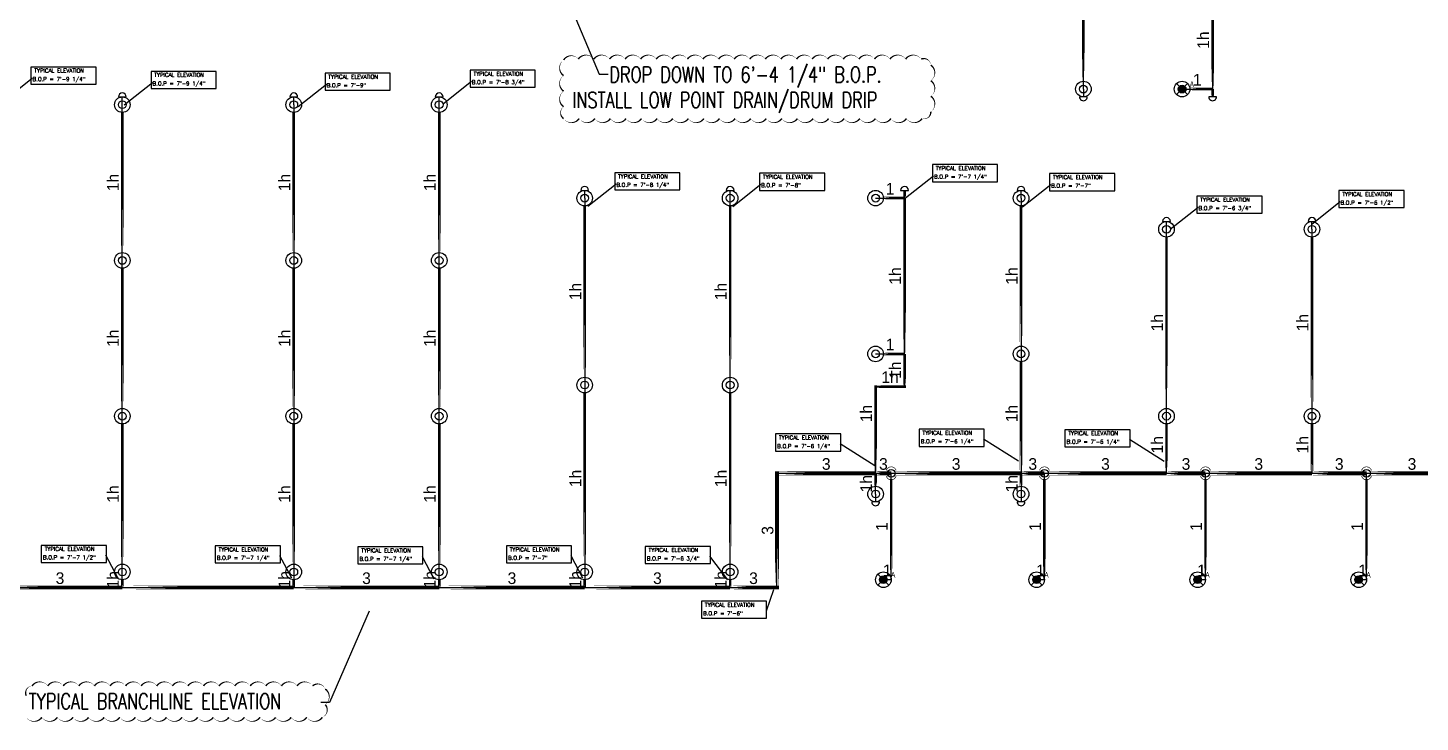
# Model space of a CAD drawing. Header units: inches. Extents: x -3384 to 3968, y -54 to 1448.
# Drawn here: x -2729 to -1657, y -54 to 481 of the extents above; entities that cross this region are included whole.
import ezdxf
from ezdxf.enums import TextEntityAlignment as Align

# ---------------------------------------------------------------- set-up
doc = ezdxf.new("R2010")
doc.units = ezdxf.units.IN
doc.header["$MEASUREMENT"] = 0
for name, color, linetype in [('conflict', 1, 'Continuous'), ('Coordination', 1, 'Continuous'), ('headdn', 1, 'Continuous'), ('HEADUP', 1, 'Continuous'), ('PIPEBL', 1, 'Continuous'), ('pipemn', 1, 'Continuous'), ('PIPESPC', 1, 'Continuous'), ('spk-cap', 1, 'Continuous'), ('spk-piperise', 1, 'Continuous'), ('TIDYPIPE', 1, 'Continuous')]:
    doc.layers.add(name, color=color, linetype=linetype)
doc.styles.add('PDA1', font='ROMAND', dxfattribs={"width": 0.755})
doc.styles.add('PIPE', font='PIPE.SHX')
doc.styles.add('ROMAND', font='romand', dxfattribs={"width": 0.75, "height": 1.5})
doc.styles.add('ROMANS', font='ROMANS', dxfattribs={"height": 0.25})
doc.dimstyles.new('STANDARD$7', dxfattribs={"dimtxt": 0.09375, "dimasz": 0.125, "dimexe": 0.125, "dimexo": 0.09375, "dimgap": 0.0625, "dimtad": 1, "dimdec": 6, "dimzin": 3, "dimdsep": 46, "dimlunit": 4, "dimtxsty": 'ROMANS', "dimcen": 0.09375, "dimadec": 0, "dimazin": 0, "dimtfac": 0.09375, "dimtdec": 0, "dimtofl": 0, "dimtmove": 0, "dimatfit": 3, "dimfxl": 1, "dimfrac": 2, "dimtolj": 1, "dimtzin": 3, "dimarcsym": 0})

# ---------------------------------------------------------------- blocks, each defined once
blk = doc.blocks.new('SPRIG1')
for radius in [6, 3]:
    blk.add_circle((0, 0), radius)
blk = doc.blocks.new('DPEND4')
for p, q in [((4.2, -4.2), (-4.2, 4.2)), ((-4.2, -4.2), (4.2, 4.2))]:
    blk.add_line(p, q)
for radius in [6, 3]:
    blk.add_circle((0, 0), radius)
for points in [[(0, 0), (-3, 0), (-2.1, 2.1)], [(0, 0), (-3, 0), (-2.1, -2.1)], [(0, 0), (0, 3), (-2.1, 2.1)], [(0, 0), (0, -3), (-2.1, -2.1)], [(0, 0), (0, 3), (2.1, 2.1)], [(0, 0), (3, 0), (2.1, 2.1)], [(0, 0), (0, -3), (2.1, -2.1)], [(0, 0), (3, 0), (2.1, -2.1)]]:
    blk.add_solid(points)
at = {"style": 'PIPE', "width": 1.359757}
blk.add_text('A', height=4.28, dxfattribs=at).set_placement((5.9, 1.7), (9.2, 1.7), align=Align.FIT)
blk = doc.blocks.new('CAP')
blk.add_line((0, 3), (0, -3))
blk.add_arc((0, 0), 3, 270, 90)
blk = doc.blocks.new('PIPESPC')
at = {"layer": 'PIPESPC', "style": 'PIPE', "width": 0.9}
blk.add_attdef('SIZE', text='', height=9, dxfattribs=at).set_placement((0, 4), align=Align.CENTER)
at = {"layer": 'PIPESPC', "style": 'PIPE', "flags": 1}
blk.add_attdef('SCHED', (25.3, 3.9), '', height=9, dxfattribs=at)
blk = doc.blocks.new('rise')
blk.add_circle((0, 0), 3)
blk = doc.blocks.new('TIDYDROP')
at = {"const_width": 0.5}
for points in [[(-2.2, 3.8, 0.737034), (-2.2, -3.8)], [(2.2, 3.8, -0.737034), (2.2, -3.8)]]:
    blk.add_lwpolyline(points, format="xyb", dxfattribs=at)

msp = doc.modelspace()

# ---------------------------------------------------------------- linework, layer by layer
at = {"layer": 'conflict'}
for p, q in [((-2747, 424.7), (-2725.3, 441.9)), ((-2654.6, 421.4), (-2632.9, 438.6)), ((-2520.6, 420), (-2498.9, 437.2)), ((-2408.8, 422.3), (-2387.1, 439.5)), ((-2053, 349.6), (-2031.3, 366.7)), ((-2297.5, 343.3), (-2275.8, 360.5)), ((-2186, 343), (-2164.3, 360.1)), ((-1962.8, 342.7), (-1941, 359.8)), ((-1739.9, 329.6), (-1718.2, 346.8)), ((-1849.3, 325.4), (-1827.6, 342.5)), ((-1966, 146.8), (-1992.8, 163.7)), ((-1853.7, 146.5), (-1880.5, 163.4)), ((-2076.5, 143.2), (-2103.3, 160.1)), ((-2659.5, 56.9), (-2668.7, 74.3)), ((-2525.5, 56.5), (-2534.7, 73.9)), ((-2415.8, 55.8), (-2425, 73.1)), ((-2301.3, 56.5), (-2310.5, 73.9)), ((-2189.7, 55.2), (-2203.6, 73.5)), ((-2154.7, 47.7), (-2160.3, 31.2))]:
    msp.add_line(p, q, dxfattribs=at)
for points in [[(-2726.4, 437.2), (-2676.2, 437.2), (-2676.2, 450.4), (-2726.4, 450.4)], [(-2633.9, 433.9), (-2583.7, 433.9), (-2583.7, 447), (-2633.9, 447)], [(-2499.9, 432.5), (-2449.8, 432.5), (-2449.8, 445.6), (-2499.9, 445.6)], [(-2388.1, 434.8), (-2338, 434.8), (-2338, 448), (-2388.1, 448)], [(-2276.8, 355.8), (-2226.7, 355.8), (-2226.7, 368.9), (-2276.8, 368.9)], [(-2165.4, 355.4), (-2115.2, 355.4), (-2115.2, 368.6), (-2165.4, 368.6)], [(-2032.3, 362), (-1982.1, 362), (-1982.1, 375.2), (-2032.3, 375.2)], [(-1942.1, 355.1), (-1891.9, 355.1), (-1891.9, 368.3), (-1942.1, 368.3)], [(-1719.2, 342.1), (-1669, 342.1), (-1669, 355.2), (-1719.2, 355.2)], [(-1828.6, 337.8), (-1778.4, 337.8), (-1778.4, 351), (-1828.6, 351)], [(-2153, 154.5), (-2102.8, 154.5), (-2102.8, 167.7), (-2153, 167.7)], [(-2042.5, 158.1), (-1992.3, 158.1), (-1992.3, 171.3), (-2042.5, 171.3)], [(-1930.2, 157.8), (-1880, 157.8), (-1880, 171), (-1930.2, 171)], [(-2718.4, 68.7), (-2668.2, 68.7), (-2668.2, 81.9), (-2718.4, 81.9)], [(-2584.5, 68.3), (-2534.3, 68.3), (-2534.3, 81.5), (-2584.5, 81.5)], [(-2474.7, 67.6), (-2424.5, 67.6), (-2424.5, 80.7), (-2474.7, 80.7)], [(-2360.3, 68.3), (-2310.1, 68.3), (-2310.1, 81.5), (-2360.3, 81.5)], [(-2253.4, 67.9), (-2203.2, 67.9), (-2203.2, 81.1), (-2253.4, 81.1)], [(-2210.1, 25.7), (-2159.9, 25.7), (-2159.9, 38.8), (-2210.1, 38.8)]]:
    msp.add_lwpolyline(points, close=True, dxfattribs=at)
at = {"layer": 'Coordination'}
for p, q in [((-2350.1, 590.1), (-2288.9, 444.9)), ((-2288.9, 444.9), (-2281.9, 444.9))]:
    msp.add_line(p, q, dxfattribs=at)
msp.add_lwpolyline([(-2316.2, 410.7, 0, 1.2, 0.520567), (-2304.2, 410.7, 0, 1.2, 0.520567), (-2292.2, 410.7, 0, 1.2, 0.520567), (-2280.2, 410.7, 0, 1.2, 0.520567), (-2268.2, 410.7, 0, 1.2, 0.520567), (-2256.2, 410.7, 0, 1.2, 0.520567), (-2244.2, 410.7, 0, 1.2, 0.520567), (-2232.2, 410.7, 0, 1.2, 0.520567), (-2220.2, 410.7, 0, 1.2, 0.520567), (-2208.2, 410.7, 0, 1.2, 0.520567), (-2196.2, 410.7, 0, 1.2, 0.520567), (-2184.2, 410.7, 0, 1.2, 0.520567), (-2172.2, 410.7, 0, 1.2, 0.520567), (-2160.2, 410.7, 0, 1.2, 0.520567), (-2148.2, 410.7, 0, 1.2, 0.520567), (-2136.2, 410.7, 0, 1.2, 0.520567), (-2124.2, 410.7, 0, 1.2, 0.520567), (-2112.2, 410.7, 0, 1.2, 0.520567), (-2100.2, 410.7, 0, 1.2, 0.520567), (-2088.2, 410.7, 0, 1.2, 0.520567), (-2076.2, 410.7, 0, 1.2, 0.520567), (-2064.2, 410.7, 0, 1.2, 0.520567), (-2052.2, 410.7, 0, 1.2, 0.520567), (-2040.2, 410.7, 0, 1.2, 0.520567), (-2033.5, 415.9, 0, 1.2, 0.520567), (-2033.5, 427.9, 0, 1.2, 0.520567), (-2033.5, 439.9, 0, 1.2, 0.520567), (-2033.5, 451.9, 0, 1.2, 0.520567), (-2040.9, 456.5, 0, 1.2, 0.520567), (-2052.9, 456.5, 0, 1.2, 0.520567), (-2064.9, 456.5, 0, 1.2, 0.520567), (-2076.9, 456.5, 0, 1.2, 0.520567), (-2088.9, 456.5, 0, 1.2, 0.520567), (-2100.9, 456.5, 0, 1.2, 0.520567), (-2112.9, 456.5, 0, 1.2, 0.520567), (-2124.9, 456.5, 0, 1.2, 0.520567), (-2136.9, 456.5, 0, 1.2, 0.520567), (-2148.9, 456.5, 0, 1.2, 0.520567), (-2160.9, 456.5, 0, 1.2, 0.520567), (-2172.9, 456.5, 0, 1.2, 0.520567), (-2184.9, 456.5, 0, 1.2, 0.520567), (-2196.9, 456.5, 0, 1.2, 0.520567), (-2208.9, 456.5, 0, 1.2, 0.520567), (-2220.9, 456.5, 0, 1.2, 0.520567), (-2232.9, 456.5, 0, 1.2, 0.520567), (-2244.9, 456.5, 0, 1.2, 0.520567), (-2256.9, 456.5, 0, 1.2, 0.520567), (-2268.9, 456.5, 0, 1.2, 0.520567), (-2280.9, 456.5, 0, 1.2, 0.520567), (-2292.9, 456.5, 0, 1.2, 0.520567), (-2304.9, 456.5, 0, 1.2, 0.520567), (-2316.2, 455.8, 0, 1.2, 0.520567), (-2316.2, 443.8, 0, 1.2, 0.520567), (-2316.2, 431.8, 0, 1.2, 0.520567), (-2316.2, 419.8, 0, 1.2, 0.520567)], format="xyseb", close=True, dxfattribs=at)
msp.add_lwpolyline([(-2730, -50.6, 0, 1.2, 0.520567), (-2718, -50.6, 0, 1.2, 0.520567), (-2706, -50.6, 0, 1.2, 0.520567), (-2694, -50.6, 0, 1.2, 0.520567), (-2682, -50.6, 0, 1.2, 0.520567), (-2670, -50.6, 0, 1.2, 0.520567), (-2658, -50.6, 0, 1.2, 0.520567), (-2646, -50.6, 0, 1.2, 0.520567), (-2634, -50.6, 0, 1.2, 0.520567), (-2622, -50.6, 0, 1.2, 0.520567), (-2610, -50.6, 0, 1.2, 0.520567), (-2598, -50.6, 0, 1.2, 0.520567), (-2586, -50.6, 0, 1.2, 0.520567), (-2574, -50.6, 0, 1.2, 0.520567), (-2562, -50.6, 0, 1.2, 0.520567), (-2550, -50.6, 0, 1.2, 0.520567), (-2538, -50.6, 0, 1.2, 0.520567), (-2526, -50.6, 0, 1.2, 0.520567), (-2514, -50.6, 0, 1.2, 0.520567), (-2502, -50.6, 0, 1.2, 0.520567), (-2499.8, -40.8, 0, 1.2, 0.520567), (-2499.8, -28.8, 0, 1.2, 0.520567), (-2509.5, -26.4, 0, 1.2, 0.520567), (-2521.5, -26.4, 0, 1.2, 0.520567), (-2533.5, -26.4, 0, 1.2, 0.520567), (-2545.5, -26.4, 0, 1.2, 0.520567), (-2557.5, -26.4, 0, 1.2, 0.520567), (-2569.5, -26.4, 0, 1.2, 0.520567), (-2581.5, -26.4, 0, 1.2, 0.520567), (-2593.5, -26.4, 0, 1.2, 0.520567), (-2605.5, -26.4, 0, 1.2, 0.520567), (-2617.5, -26.4, 0, 1.2, 0.520567), (-2629.5, -26.4, 0, 1.2, 0.520567), (-2641.5, -26.4, 0, 1.2, 0.520567), (-2653.5, -26.4, 0, 1.2, 0.520567), (-2665.5, -26.4, 0, 1.2, 0.520567), (-2677.5, -26.4, 0, 1.2, 0.520567), (-2689.5, -26.4, 0, 1.2, 0.520567), (-2701.5, -26.4, 0, 1.2, 0.520567), (-2713.5, -26.4, 0, 1.2, 0.520567), (-2725.5, -26.4, 0, 1.2, 0.520567), (-2730, -33.9, 0, 1.2, 0.520567)], format="xyseb", dxfattribs=at)
at = {"layer": 'PIPEBL', "color": 1}
for p, q in [((-1916, 433.4), (-1916, 553.4)), ((-1816.5, 508.8), (-1816.5, 433.4)), ((-1916, 433.4), (-1916, 427.4)), ((-1840, 433.4), (-1816.5, 433.4)), ((-1816.5, 433.4), (-1816.5, 427.4)), ((-2656, 421.4), (-2656, 427.4)), ((-2656, 301.4), (-2656, 421.4)), ((-2524, 421.4), (-2524, 427.4)), ((-2524, 421.4), (-2524, 301.4)), ((-2412, 421.4), (-2412, 427.4)), ((-2412, 301.4), (-2412, 421.4)), ((-2300, 349.4), (-2300, 355.4)), ((-2188, 349.4), (-2188, 355.4)), ((-2053.7, 349.4), (-2053.7, 355.4)), ((-1964, 349.4), (-1964, 355.4)), ((-2300, 349.4), (-2300, 205.4)), ((-2188, 205.4), (-2188, 349.4)), ((-2076, 349.4), (-2053.7, 349.4)), ((-2053.7, 229.4), (-2053.7, 349.4)), ((-1964, 349.4), (-1964, 229.4)), ((-1852, 325.4), (-1852, 331.4)), ((-1852, 181.4), (-1852, 325.4)), ((-1740, 325.4), (-1740, 331.4)), ((-1740, 325.4), (-1740, 181.4)), ((-2656, 181.4), (-2656, 301.4)), ((-2524, 301.4), (-2524, 181.4)), ((-2412, 181.4), (-2412, 301.4)), ((-2076, 229.4), (-2053.7, 229.4)), ((-2053.7, 204.2), (-2053.7, 229.4)), ((-1964, 229.4), (-1964, 137.4)), ((-2300, 205.4), (-2300, 61.4)), ((-2188, 61.4), (-2188, 205.4)), ((-2076, 137.4), (-2076, 204.2)), ((-2076, 204.2), (-2053.7, 204.2)), ((-2656, 61.4), (-2656, 181.4)), ((-2524, 181.4), (-2524, 61.4)), ((-2412, 61.4), (-2412, 181.4)), ((-1852, 137.4), (-1852, 181.4)), ((-1740, 181.4), (-1740, 137.4)), ((-2076, 121.4), (-2076, 137.4)), ((-2064, 55.4), (-2064, 137.4)), ((-1964, 137.4), (-1964, 121.4)), ((-1946, 55.4), (-1946, 137.4)), ((-1822, 55.4), (-1822, 137.4)), ((-1698, 55.4), (-1698, 137.4)), ((-2076, 121.4), (-2076, 115.4)), ((-1964, 121.4), (-1964, 115.4)), ((-2656, 49.4), (-2656, 61.4)), ((-2524, 61.4), (-2524, 49.4)), ((-2412, 49.4), (-2412, 61.4)), ((-2300, 61.4), (-2300, 49.4)), ((-2188, 49.4), (-2188, 61.4)), ((-2064, 55.4), (-2070, 55.4)), ((-1946, 55.4), (-1952, 55.4)), ((-1822, 55.4), (-1828, 55.4)), ((-1698, 55.4), (-1704, 55.4))]:
    msp.add_line(p, q, dxfattribs=at)
at = {"layer": 'pipemn', "color": 1}
for p, q in [((-2152, 49.4), (-2152, 137.4)), ((-2152, 137.4), (-2076, 137.4)), ((-2076, 137.4), (-2064, 137.4)), ((-2064, 137.4), (-1964, 137.4)), ((-1964, 137.4), (-1946, 137.4)), ((-1946, 137.4), (-1852, 137.4)), ((-1852, 137.4), (-1822, 137.4)), ((-1822, 137.4), (-1740, 137.4)), ((-1740, 137.4), (-1698, 137.4)), ((-1698, 137.4), (-1628, 137.4)), ((-2752, 49.4), (-2656, 49.4)), ((-2656, 49.4), (-2524, 49.4)), ((-2524, 49.4), (-2412, 49.4)), ((-2412, 49.4), (-2300, 49.4)), ((-2300, 49.4), (-2188, 49.4)), ((-2188, 49.4), (-2152, 49.4))]:
    msp.add_line(p, q, dxfattribs=at)
at = {"layer": 'TIDYPIPE', "color": 1}
for points, const_width in [([(-1916, 439.4), (-1916, 547.4)], 2), ([(-1816.5, 433.4), (-1816.5, 509.8)], 2), ([(-1834, 433.4), (-1816.5, 433.4)], 2), ([(-1816.5, 427.4), (-1816.5, 433.4)], 2), ([(-2656, 307.4), (-2656, 415.4)], 2), ([(-2524, 307.4), (-2524, 415.4)], 2), ([(-2412, 307.4), (-2412, 415.4)], 2), ([(-2053.7, 349.4), (-2053.7, 355.4)], 2), ([(-2300, 211.4), (-2300, 343.4)], 2), ([(-2188, 211.4), (-2188, 343.4)], 2), ([(-2070, 349.4), (-2053.7, 349.4)], 2), ([(-2053.7, 229.4), (-2053.7, 349.4)], 2), ([(-1964, 235.4), (-1964, 343.4)], 2), ([(-1852, 187.4), (-1852, 319.4)], 2), ([(-1740, 187.4), (-1740, 319.4)], 2), ([(-2656, 187.4), (-2656, 295.4)], 2), ([(-2524, 187.4), (-2524, 295.4)], 2), ([(-2412, 187.4), (-2412, 295.4)], 2), ([(-2070, 229.4), (-2053.7, 229.4)], 2), ([(-2053.7, 203.2), (-2053.7, 229.4)], 2), ([(-1964, 137.4), (-1964, 223.4)], 2), ([(-2077, 204.2), (-2052.7, 204.2)], 2), ([(-2076, 137.4), (-2076, 205.2)], 2), ([(-2300, 67.4), (-2300, 199.4)], 2), ([(-2188, 67.4), (-2188, 199.4)], 2), ([(-2656, 67.4), (-2656, 175.4)], 2), ([(-2524, 67.4), (-2524, 175.4)], 2), ([(-2412, 67.4), (-2412, 175.4)], 2), ([(-1852, 137.4), (-1852, 175.4)], 2), ([(-1740, 137.4), (-1740, 175.4)], 2), ([(-2152, 47.9), (-2152, 138.9)], 3), ([(-2153.5, 137.4), (-2076, 137.4)], 3), ([(-2076, 137.4), (-2064, 137.4)], 3), ([(-2076, 127.4), (-2076, 137.4)], 2), ([(-2064, 137.4), (-1964, 137.4)], 3), ([(-2064, 54.4), (-2064, 132.9)], 2), ([(-1964, 137.4), (-1946, 137.4)], 3), ([(-1964, 127.4), (-1964, 137.4)], 2), ([(-1946, 137.4), (-1852, 137.4)], 3), ([(-1946, 54.4), (-1946, 132.9)], 2), ([(-1852, 137.4), (-1822, 137.4)], 3), ([(-1822, 137.4), (-1740, 137.4)], 3), ([(-1822, 54.4), (-1822, 132.9)], 2), ([(-1740, 137.4), (-1698, 137.4)], 3), ([(-1698, 137.4), (-1628, 137.4)], 3), ([(-1698, 54.4), (-1698, 132.9)], 2), ([(-2656, 49.4), (-2656, 55.4)], 2), ([(-2524, 49.4), (-2524, 55.4)], 2), ([(-2412, 49.4), (-2412, 55.4)], 2), ([(-2300, 49.4), (-2300, 55.4)], 2), ([(-2188, 49.4), (-2188, 55.4)], 2), ([(-2752, 49.4), (-2656, 49.4)], 3), ([(-2656, 49.4), (-2524, 49.4)], 3), ([(-2524, 49.4), (-2412, 49.4)], 3), ([(-2412, 49.4), (-2300, 49.4)], 3), ([(-2300, 49.4), (-2188, 49.4)], 3), ([(-2188, 49.4), (-2150.5, 49.4)], 3)]:
    msp.add_lwpolyline(points, close=True, dxfattribs=dict(at, const_width=const_width))

# ---------------------------------------------------------------- block references
at = {"layer": 'headdn'}
msp.add_blockref('DPEND4', (-1840, 433.4), dxfattribs=at)
at = {"layer": 'HEADUP'}
for name, p in [('SPRIG1', (-1916, 433.4)), ('SPRIG1', (-2656, 421.4)), ('SPRIG1', (-2524, 421.4)), ('SPRIG1', (-2412, 421.4)), ('SPRIG1', (-2300, 349.4)), ('SPRIG1', (-2188, 349.4)), ('SPRIG1', (-2076, 349.4)), ('SPRIG1', (-1964, 349.4)), ('SPRIG1', (-1852, 325.4)), ('SPRIG1', (-1740, 325.4)), ('SPRIG1', (-2656, 301.4)), ('SPRIG1', (-2524, 301.4)), ('SPRIG1', (-2412, 301.4)), ('SPRIG1', (-2076, 229.4)), ('SPRIG1', (-1964, 229.4)), ('SPRIG1', (-2300, 205.4)), ('SPRIG1', (-2188, 205.4)), ('SPRIG1', (-2656, 181.4)), ('SPRIG1', (-2524, 181.4)), ('SPRIG1', (-2412, 181.4)), ('SPRIG1', (-1852, 181.4)), ('SPRIG1', (-1740, 181.4)), ('SPRIG1', (-2076, 121.4)), ('SPRIG1', (-1964, 121.4)), ('SPRIG1', (-2656, 61.4)), ('SPRIG1', (-2524, 61.4)), ('SPRIG1', (-2412, 61.4)), ('SPRIG1', (-2300, 61.4)), ('SPRIG1', (-2188, 61.4)), ('DPEND4', (-2070, 55.4)), ('DPEND4', (-1952, 55.4)), ('DPEND4', (-1828, 55.4)), ('DPEND4', (-1704, 55.4))]:
    msp.add_blockref(name, p, dxfattribs=at)
at = {"layer": 'PIPESPC'}
ref = msp.add_blockref('PIPESPC', (-1816.5, 471.1), dxfattribs=dict(at, rotation=90))
ref.add_attrib('SIZE', '1h', dxfattribs={"color": 0, "height": 9, "rotation": 90, "style": 'PIPE'}).set_placement((-1816.5, 471.1), align=Align.BOTTOM_CENTER)
ref = msp.add_blockref('PIPESPC', (-1828.3, 433.4), dxfattribs=at)
ref.add_attrib('SIZE', '1', dxfattribs={"color": 0, "height": 9, "style": 'PIPE'}).set_placement((-1828.3, 433.4), align=Align.BOTTOM_CENTER)
ref = msp.add_blockref('PIPESPC', (-2656, 361.4), dxfattribs=dict(at, rotation=90))
ref.add_attrib('SIZE', '1h', dxfattribs={"color": 0, "height": 9, "rotation": 90, "style": 'PIPE'}).set_placement((-2656, 361.4), align=Align.BOTTOM_CENTER)
ref = msp.add_blockref('PIPESPC', (-2524, 361.4), dxfattribs=dict(at, rotation=90))
ref.add_attrib('SIZE', '1h', dxfattribs={"color": 0, "height": 9, "rotation": 90, "style": 'PIPE'}).set_placement((-2524, 361.4), align=Align.BOTTOM_CENTER)
ref = msp.add_blockref('PIPESPC', (-2412, 361.4), dxfattribs=dict(at, rotation=90))
ref.add_attrib('SIZE', '1h', dxfattribs={"color": 0, "height": 9, "rotation": 90, "style": 'PIPE'}).set_placement((-2412, 361.4), align=Align.BOTTOM_CENTER)
ref = msp.add_blockref('PIPESPC', (-2064.9, 349.4), dxfattribs=at)
ref.add_attrib('SIZE', '1', dxfattribs={"color": 0, "height": 9, "style": 'PIPE'}).set_placement((-2064.9, 349.4), align=Align.BOTTOM_CENTER)
ref = msp.add_blockref('PIPESPC', (-2053.7, 289.4), dxfattribs=dict(at, rotation=90))
ref.add_attrib('SIZE', '1h', dxfattribs={"color": 0, "height": 9, "rotation": 90, "style": 'PIPE'}).set_placement((-2053.7, 289.4), align=Align.BOTTOM_CENTER)
ref = msp.add_blockref('PIPESPC', (-1964, 289.4), dxfattribs=dict(at, rotation=90))
ref.add_attrib('SIZE', '1h', dxfattribs={"color": 0, "height": 9, "rotation": 90, "style": 'PIPE'}).set_placement((-1964, 289.4), align=Align.BOTTOM_CENTER)
ref = msp.add_blockref('PIPESPC', (-2300, 277.4), dxfattribs=dict(at, rotation=90))
ref.add_attrib('SIZE', '1h', dxfattribs={"color": 0, "height": 9, "rotation": 90, "style": 'PIPE'}).set_placement((-2300, 277.4), align=Align.BOTTOM_CENTER)
ref = msp.add_blockref('PIPESPC', (-2188, 277.4), dxfattribs=dict(at, rotation=90))
ref.add_attrib('SIZE', '1h', dxfattribs={"color": 0, "height": 9, "rotation": 90, "style": 'PIPE'}).set_placement((-2188, 277.4), align=Align.BOTTOM_CENTER)
ref = msp.add_blockref('PIPESPC', (-1852, 253.4), dxfattribs=dict(at, rotation=90))
ref.add_attrib('SIZE', '1h', dxfattribs={"color": 0, "height": 9, "rotation": 90, "style": 'PIPE'}).set_placement((-1852, 253.4), align=Align.BOTTOM_CENTER)
ref = msp.add_blockref('PIPESPC', (-1740, 253.4), dxfattribs=dict(at, rotation=90))
ref.add_attrib('SIZE', '1h', dxfattribs={"color": 0, "height": 9, "rotation": 90, "style": 'PIPE'}).set_placement((-1740, 253.4), align=Align.BOTTOM_CENTER)
ref = msp.add_blockref('PIPESPC', (-2656, 241.4), dxfattribs=dict(at, rotation=90))
ref.add_attrib('SIZE', '1h', dxfattribs={"color": 0, "height": 9, "rotation": 90, "style": 'PIPE'}).set_placement((-2656, 241.4), align=Align.BOTTOM_CENTER)
ref = msp.add_blockref('PIPESPC', (-2524, 241.4), dxfattribs=dict(at, rotation=90))
ref.add_attrib('SIZE', '1h', dxfattribs={"color": 0, "height": 9, "rotation": 90, "style": 'PIPE'}).set_placement((-2524, 241.4), align=Align.BOTTOM_CENTER)
ref = msp.add_blockref('PIPESPC', (-2412, 241.4), dxfattribs=dict(at, rotation=90))
ref.add_attrib('SIZE', '1h', dxfattribs={"color": 0, "height": 9, "rotation": 90, "style": 'PIPE'}).set_placement((-2412, 241.4), align=Align.BOTTOM_CENTER)
ref = msp.add_blockref('PIPESPC', (-2064.9, 229.4), dxfattribs=at)
ref.add_attrib('SIZE', '1', dxfattribs={"color": 0, "height": 9, "style": 'PIPE'}).set_placement((-2064.9, 229.4), align=Align.BOTTOM_CENTER)
ref = msp.add_blockref('PIPESPC', (-2064.9, 204.2), dxfattribs=at)
ref.add_attrib('SIZE', '1h', dxfattribs={"color": 0, "height": 9, "style": 'PIPE'}).set_placement((-2064.9, 204.2), align=Align.BOTTOM_CENTER)
ref = msp.add_blockref('PIPESPC', (-2053.7, 216.8), dxfattribs=dict(at, rotation=90))
ref.add_attrib('SIZE', '1h', dxfattribs={"color": 0, "height": 9, "rotation": 90, "style": 'PIPE'}).set_placement((-2053.7, 216.8), align=Align.BOTTOM_CENTER)
ref = msp.add_blockref('PIPESPC', (-2076, 183.4), dxfattribs=dict(at, rotation=90))
ref.add_attrib('SIZE', '1h', dxfattribs={"color": 0, "height": 9, "rotation": 90, "style": 'PIPE'}).set_placement((-2076, 183.4), align=Align.BOTTOM_CENTER)
ref = msp.add_blockref('PIPESPC', (-1964, 183.4), dxfattribs=dict(at, rotation=90))
ref.add_attrib('SIZE', '1h', dxfattribs={"color": 0, "height": 9, "rotation": 90, "style": 'PIPE'}).set_placement((-1964, 183.4), align=Align.BOTTOM_CENTER)
ref = msp.add_blockref('PIPESPC', (-1852, 159.4), dxfattribs=dict(at, rotation=90))
ref.add_attrib('SIZE', '1h', dxfattribs={"color": 0, "height": 9, "rotation": 90, "style": 'PIPE'}).set_placement((-1852, 159.4), align=Align.BOTTOM_CENTER)
ref = msp.add_blockref('PIPESPC', (-1740, 159.4), dxfattribs=dict(at, rotation=90))
ref.add_attrib('SIZE', '1h', dxfattribs={"color": 0, "height": 9, "rotation": 90, "style": 'PIPE'}).set_placement((-1740, 159.4), align=Align.BOTTOM_CENTER)
ref = msp.add_blockref('PIPESPC', (-2114, 137.4), dxfattribs=at)
ref.add_attrib('SIZE', '3', dxfattribs={"color": 0, "height": 9, "style": 'PIPE'}).set_placement((-2114, 137.4), align=Align.BOTTOM_CENTER)
ref = msp.add_blockref('PIPESPC', (-2070, 137.4), dxfattribs=at)
ref.add_attrib('SIZE', '3', dxfattribs={"color": 0, "height": 9, "style": 'PIPE'}).set_placement((-2070, 137.4), align=Align.BOTTOM_CENTER)
ref = msp.add_blockref('PIPESPC', (-2014, 137.4), dxfattribs=at)
ref.add_attrib('SIZE', '3', dxfattribs={"color": 0, "height": 9, "style": 'PIPE'}).set_placement((-2014, 137.4), align=Align.BOTTOM_CENTER)
ref = msp.add_blockref('PIPESPC', (-1955, 137.4), dxfattribs=at)
ref.add_attrib('SIZE', '3', dxfattribs={"color": 0, "height": 9, "style": 'PIPE'}).set_placement((-1955, 137.4), align=Align.BOTTOM_CENTER)
ref = msp.add_blockref('PIPESPC', (-1899, 137.4), dxfattribs=at)
ref.add_attrib('SIZE', '3', dxfattribs={"color": 0, "height": 9, "style": 'PIPE'}).set_placement((-1899, 137.4), align=Align.BOTTOM_CENTER)
ref = msp.add_blockref('PIPESPC', (-1837, 137.4), dxfattribs=at)
ref.add_attrib('SIZE', '3', dxfattribs={"color": 0, "height": 9, "style": 'PIPE'}).set_placement((-1837, 137.4), align=Align.BOTTOM_CENTER)
ref = msp.add_blockref('PIPESPC', (-1781, 137.4), dxfattribs=at)
ref.add_attrib('SIZE', '3', dxfattribs={"color": 0, "height": 9, "style": 'PIPE'}).set_placement((-1781, 137.4), align=Align.BOTTOM_CENTER)
ref = msp.add_blockref('PIPESPC', (-1719, 137.4), dxfattribs=at)
ref.add_attrib('SIZE', '3', dxfattribs={"color": 0, "height": 9, "style": 'PIPE'}).set_placement((-1719, 137.4), align=Align.BOTTOM_CENTER)
ref = msp.add_blockref('PIPESPC', (-1663, 137.4), dxfattribs=at)
ref.add_attrib('SIZE', '3', dxfattribs={"color": 0, "height": 9, "style": 'PIPE'}).set_placement((-1663, 137.4), align=Align.BOTTOM_CENTER)
ref = msp.add_blockref('PIPESPC', (-2300, 133.4), dxfattribs=dict(at, rotation=90))
ref.add_attrib('SIZE', '1h', dxfattribs={"color": 0, "height": 9, "rotation": 90, "style": 'PIPE'}).set_placement((-2300, 133.4), align=Align.BOTTOM_CENTER)
ref = msp.add_blockref('PIPESPC', (-2188, 133.4), dxfattribs=dict(at, rotation=90))
ref.add_attrib('SIZE', '1h', dxfattribs={"color": 0, "height": 9, "rotation": 90, "style": 'PIPE'}).set_placement((-2188, 133.4), align=Align.BOTTOM_CENTER)
ref = msp.add_blockref('PIPESPC', (-2076, 129.4), dxfattribs=dict(at, rotation=90))
ref.add_attrib('SIZE', '1h', dxfattribs={"color": 0, "height": 9, "rotation": 90, "style": 'PIPE'}).set_placement((-2076, 129.4), align=Align.BOTTOM_CENTER)
ref = msp.add_blockref('PIPESPC', (-1964, 129.4), dxfattribs=dict(at, rotation=90))
ref.add_attrib('SIZE', '1h', dxfattribs={"color": 0, "height": 9, "rotation": 90, "style": 'PIPE'}).set_placement((-1964, 129.4), align=Align.BOTTOM_CENTER)
ref = msp.add_blockref('PIPESPC', (-2656, 121.4), dxfattribs=dict(at, rotation=90))
ref.add_attrib('SIZE', '1h', dxfattribs={"color": 0, "height": 9, "rotation": 90, "style": 'PIPE'}).set_placement((-2656, 121.4), align=Align.BOTTOM_CENTER)
ref = msp.add_blockref('PIPESPC', (-2524, 121.4), dxfattribs=dict(at, rotation=90))
ref.add_attrib('SIZE', '1h', dxfattribs={"color": 0, "height": 9, "rotation": 90, "style": 'PIPE'}).set_placement((-2524, 121.4), align=Align.BOTTOM_CENTER)
ref = msp.add_blockref('PIPESPC', (-2412, 121.4), dxfattribs=dict(at, rotation=90))
ref.add_attrib('SIZE', '1h', dxfattribs={"color": 0, "height": 9, "rotation": 90, "style": 'PIPE'}).set_placement((-2412, 121.4), align=Align.BOTTOM_CENTER)
ref = msp.add_blockref('PIPESPC', (-2064, 96.4), dxfattribs=dict(at, rotation=90.00000000000017))
ref.add_attrib('SIZE', '1', dxfattribs={"color": 0, "height": 9, "rotation": 90, "style": 'PIPE'}).set_placement((-2064, 96.4), align=Align.BOTTOM_CENTER)
ref = msp.add_blockref('PIPESPC', (-1946, 96.4), dxfattribs=dict(at, rotation=90.00000000000031))
ref.add_attrib('SIZE', '1', dxfattribs={"color": 0, "height": 9, "rotation": 90, "style": 'PIPE'}).set_placement((-1946, 96.4), align=Align.BOTTOM_CENTER)
ref = msp.add_blockref('PIPESPC', (-1822, 96.4), dxfattribs=dict(at, rotation=89.99999999999967))
ref.add_attrib('SIZE', '1', dxfattribs={"color": 0, "height": 9, "rotation": 90, "style": 'PIPE'}).set_placement((-1822, 96.4), align=Align.BOTTOM_CENTER)
ref = msp.add_blockref('PIPESPC', (-1698, 96.4), dxfattribs=dict(at, rotation=90))
ref.add_attrib('SIZE', '1', dxfattribs={"color": 0, "height": 9, "rotation": 90, "style": 'PIPE'}).set_placement((-1698, 96.4), align=Align.BOTTOM_CENTER)
ref = msp.add_blockref('PIPESPC', (-2152, 93.4), dxfattribs=dict(at, rotation=90))
ref.add_attrib('SIZE', '3', dxfattribs={"color": 0, "height": 9, "rotation": 90, "style": 'PIPE'}).set_placement((-2152, 93.4), align=Align.BOTTOM_CENTER)
ref = msp.add_blockref('PIPESPC', (-2067, 55.4), dxfattribs=at)
ref.add_attrib('SIZE', '1', dxfattribs={"color": 0, "height": 9, "style": 'PIPE'}).set_placement((-2067, 55.4), align=Align.BOTTOM_CENTER)
ref = msp.add_blockref('PIPESPC', (-1949, 55.4), dxfattribs=at)
ref.add_attrib('SIZE', '1', dxfattribs={"color": 0, "height": 9, "style": 'PIPE'}).set_placement((-1949, 55.4), align=Align.BOTTOM_CENTER)
ref = msp.add_blockref('PIPESPC', (-1825, 55.4), dxfattribs=at)
ref.add_attrib('SIZE', '1', dxfattribs={"color": 0, "height": 9, "style": 'PIPE'}).set_placement((-1825, 55.4), align=Align.BOTTOM_CENTER)
ref = msp.add_blockref('PIPESPC', (-1701, 55.4), dxfattribs=at)
ref.add_attrib('SIZE', '1', dxfattribs={"color": 0, "height": 9, "style": 'PIPE'}).set_placement((-1701, 55.4), align=Align.BOTTOM_CENTER)
ref = msp.add_blockref('PIPESPC', (-2704, 49.4), dxfattribs=at)
ref.add_attrib('SIZE', '3', dxfattribs={"color": 0, "height": 9, "style": 'PIPE'}).set_placement((-2704, 49.4), align=Align.BOTTOM_CENTER)
ref = msp.add_blockref('PIPESPC', (-2656, 55.4), dxfattribs=dict(at, rotation=90))
ref.add_attrib('SIZE', '1h', dxfattribs={"color": 0, "height": 9, "rotation": 90, "style": 'PIPE'}).set_placement((-2656, 55.4), align=Align.BOTTOM_CENTER)
ref = msp.add_blockref('PIPESPC', (-2524, 55.4), dxfattribs=dict(at, rotation=90))
ref.add_attrib('SIZE', '1h', dxfattribs={"color": 0, "height": 9, "rotation": 90, "style": 'PIPE'}).set_placement((-2524, 55.4), align=Align.BOTTOM_CENTER)
ref = msp.add_blockref('PIPESPC', (-2468, 49.4), dxfattribs=at)
ref.add_attrib('SIZE', '3', dxfattribs={"color": 0, "height": 9, "style": 'PIPE'}).set_placement((-2468, 49.4), align=Align.BOTTOM_CENTER)
ref = msp.add_blockref('PIPESPC', (-2412, 55.4), dxfattribs=dict(at, rotation=90))
ref.add_attrib('SIZE', '1h', dxfattribs={"color": 0, "height": 9, "rotation": 90, "style": 'PIPE'}).set_placement((-2412, 55.4), align=Align.BOTTOM_CENTER)
ref = msp.add_blockref('PIPESPC', (-2356, 49.4), dxfattribs=at)
ref.add_attrib('SIZE', '3', dxfattribs={"color": 0, "height": 9, "style": 'PIPE'}).set_placement((-2356, 49.4), align=Align.BOTTOM_CENTER)
ref = msp.add_blockref('PIPESPC', (-2300, 55.4), dxfattribs=dict(at, rotation=90))
ref.add_attrib('SIZE', '1h', dxfattribs={"color": 0, "height": 9, "rotation": 90, "style": 'PIPE'}).set_placement((-2300, 55.4), align=Align.BOTTOM_CENTER)
ref = msp.add_blockref('PIPESPC', (-2244, 49.4), dxfattribs=at)
ref.add_attrib('SIZE', '3', dxfattribs={"color": 0, "height": 9, "style": 'PIPE'}).set_placement((-2244, 49.4), align=Align.BOTTOM_CENTER)
ref = msp.add_blockref('PIPESPC', (-2188, 55.4), dxfattribs=dict(at, rotation=90))
ref.add_attrib('SIZE', '1h', dxfattribs={"color": 0, "height": 9, "rotation": 90, "style": 'PIPE'}).set_placement((-2188, 55.4), align=Align.BOTTOM_CENTER)
ref = msp.add_blockref('PIPESPC', (-2170, 49.4), dxfattribs=at)
ref.add_attrib('SIZE', '3', dxfattribs={"color": 0, "height": 9, "style": 'PIPE'}).set_placement((-2170, 49.4), align=Align.BOTTOM_CENTER)
at = {"layer": 'spk-cap'}
for p, rotation in [((-2656, 427.4), 90.00000000002773), ((-2524, 427.4), 90.00000000002773), ((-2412, 427.4), 90.00000000002773), ((-1916, 427.4), 270.0000000000834), ((-1816.5, 427.4), 270.0000000000834), ((-2300, 355.4), 90.00000000002773), ((-2188, 355.4), 90.00000000002773), ((-2053.7, 355.4), 90.00000000002773), ((-1964, 355.4), 90.00000000002773), ((-1852, 331.4), 90.00000000002773), ((-1740, 331.4), 90.00000000002773), ((-2076, 115.4), 270.0000000000834), ((-1964, 115.4), 270.0000000000834)]:
    msp.add_blockref('CAP', p, dxfattribs=dict(at, rotation=rotation))
at = {"layer": 'spk-piperise', "rotation": 180.0000000000556}
for p in [(-2064, 137.4), (-1946, 137.4)]:
    msp.add_blockref('rise', p, dxfattribs=at)
at = {"layer": 'spk-piperise'}
for p in [(-1822, 137.4), (-1698, 137.4)]:
    msp.add_blockref('rise', p, dxfattribs=at)
at = {"layer": 'TIDYPIPE', "rotation": 270}
for p in [(-2064, 137.4), (-1946, 137.4), (-1822, 137.4), (-1698, 137.4)]:
    msp.add_blockref('TIDYDROP', p, dxfattribs=at)

# ---------------------------------------------------------------- texts
at = {"layer": 'conflict', "style": 'ROMAND'}
for p in [(-2723.8, 446.1), (-2631.4, 442.8), (-2497.4, 441.4), (-2385.6, 443.7), (-2274.3, 364.6), (-2162.8, 364.3), (-2029.7, 370.9), (-1939.5, 364), (-1716.6, 350.9), (-1826, 346.7), (-2150.4, 163.4), (-2039.9, 167), (-1927.6, 166.7), (-2715.8, 77.6), (-2581.9, 77.2), (-2472.1, 76.5), (-2357.7, 77.2), (-2250.8, 76.8), (-2207.5, 34.5)]:
    msp.add_text('TYPICAL ELEVATION', height=3.038, dxfattribs=at).set_placement(p)
at = {"layer": 'Coordination', "style": 'PDA1', "width": 0.755}
for s, p in [('DROP DOWN TO 6\'-4 1/4" B.O.P.', (-2281, 438.6)), ('INSTALL LOW POINT DRAIN/DRUM DRIP', (-2309.5, 419)), ('TYPICAL BRANCHLINE ELEVATION', (-2728.1, -44.2))]:
    msp.add_text(s, height=12, dxfattribs=at).set_placement(p)
at = {"layer": 'Coordination', "style": 'ROMAND'}
for s, p in [('B.O.P = 7\'-9 1/4"', (-2725.1, 439.6)), ('B.O.P = 7\'-9 1/4"', (-2632.7, 436.2)), ('B.O.P = 7\'-8 3/4"', (-2386.9, 437.2)), ('B.O.P = 7\'-9"', (-2498.7, 434.8)), ('B.O.P = 7\'-7 1/4"', (-2031, 364.4)), ('B.O.P = 7\'-8 1/4"', (-2275.6, 358.1)), ('B.O.P = 7\'-8"', (-2164.1, 357.8)), ('B.O.P = 7\'-7"', (-1940.8, 357.5)), ('B.O.P = 7\'-6 3/4"', (-1827.4, 340.2)), ('B.O.P = 7\'-6 1/2"', (-1718, 344.4)), ('B.O.P = 7\'-6 1/4"', (-2041.2, 160.5)), ('B.O.P = 7\'-6 1/4"', (-1928.9, 160.2)), ('B.O.P = 7\'-6 1/4"', (-2151.7, 156.8)), ('B.O.P = 7\'-7 1/2"', (-2717.1, 71.1)), ('B.O.P = 7\'-7 1/4"', (-2583.2, 70.7)), ('B.O.P = 7\'-7 1/4"', (-2473.5, 69.9)), ('B.O.P = 7\'-7"', (-2359, 70.7)), ('B.O.P = 7\'-6 3/4"', (-2252.1, 70.3)), ('B.O.P = 7\'-6"', (-2208.8, 28))]:
    msp.add_text(s, height=3.038, dxfattribs=at).set_placement(p)

# ---------------------------------------------------------------- leaders
at = {"layer": 'Coordination'}
msp.add_leader([(-2466, 31.1), (-2496.4, -39.1), (-2503.1, -39.1)], dimstyle='STANDARD$7', dxfattribs=at)

doc.saveas('drawing.dxf')
